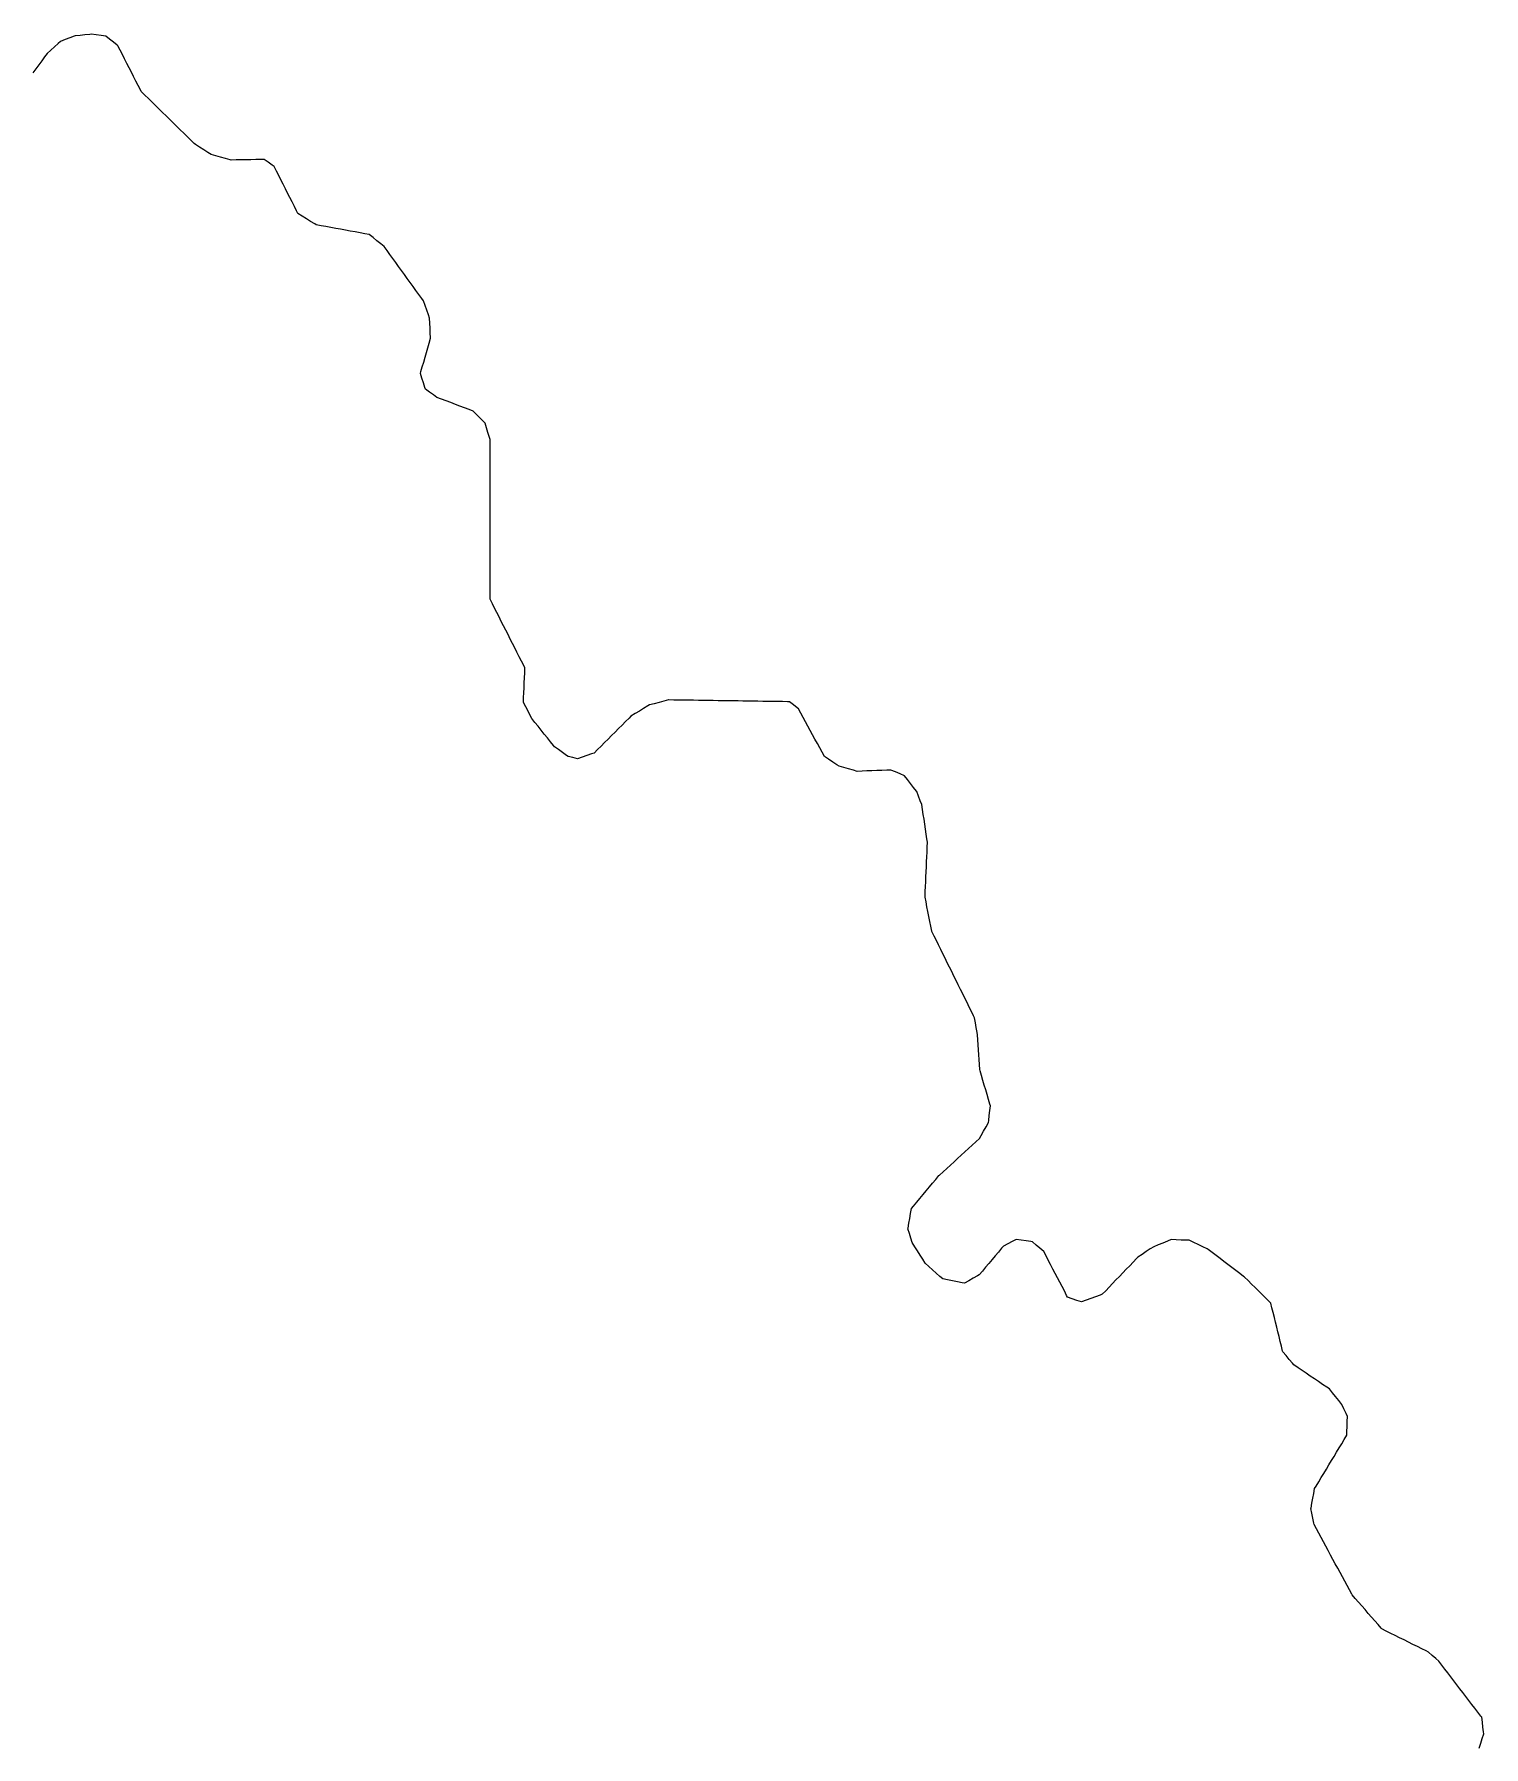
# Model space of a CAD drawing. Header units: millimetres. Extents: x 2 to 766, y 7 to 1390.
# Drawn here: x 398.4 to 691.2, y 1044.5 to 1390.3 of the extents above; entities that cross this region are included whole.
import ezdxf

# ---------------------------------------------------------------- set-up
doc = ezdxf.new("R2010")
doc.units = ezdxf.units.MM
doc.layers.add('ALL_ISLANDS', color=7, linetype='Continuous')
doc.layers.add('OUTLINE_ISLAND_01', color=7, linetype='Continuous')

msp = doc.modelspace()

# ---------------------------------------------------------------- linework, layer by layer
at = {"layer": 'ALL_ISLANDS'}
msp.add_lwpolyline([(690.244, 1044.192), (690.5532, 1045.143), (690.8623, 1046.094), (691.1714, 1047.045), (691.1249, 1047.4387), (691.0074, 1048.4318), (690.8899, 1049.4249), (690.7724, 1050.4179), (690.61, 1050.6292), (690.0007, 1051.4221), (689.3914, 1052.2151), (688.7821, 1053.008), (688.1727, 1053.8009), (687.5634, 1054.5938), (686.9541, 1055.3868), (686.3448, 1056.1797), (685.7355, 1056.9726), (685.1261, 1057.7655), (684.5168, 1058.5585), (683.9075, 1059.3514), (683.2982, 1060.1443), (682.6889, 1060.9372), (682.0796, 1061.7302), (681.4862, 1062.2523), (680.7355, 1062.9129), (679.9848, 1063.5736), (679.5482, 1063.7909), (678.653, 1064.2366), (677.7578, 1064.6823), (676.8626, 1065.1279), (675.9674, 1065.5736), (675.0722, 1066.0193), (674.177, 1066.465), (673.2818, 1066.9106), (672.3866, 1067.3563), (671.4914, 1067.802), (670.5962, 1068.2477), (670.4809, 1068.3799), (669.8237, 1069.1337), (669.1666, 1069.8875), (668.5095, 1070.6412), (667.8523, 1071.395), (667.1952, 1072.1488), (666.538, 1072.9026), (665.8809, 1073.6563), (665.2238, 1074.4101), (664.5666, 1075.1639), (664.5163, 1075.2572), (664.0413, 1076.1372), (663.5664, 1077.0173), (663.0915, 1077.8973), (662.6166, 1078.7773), (662.1416, 1079.6573), (661.6667, 1080.5374), (661.1918, 1081.4174), (660.7169, 1082.2974), (660.242, 1083.1774), (659.767, 1084.0575), (659.2921, 1084.9375), (658.8172, 1085.8175), (658.3423, 1086.6975), (657.8673, 1087.5776), (657.3924, 1088.4576), (656.9175, 1089.3376), (656.8568, 1089.6391), (656.6594, 1090.6194), (656.4621, 1091.5997), (656.2647, 1092.5801), (656.2809, 1092.6663), (656.4649, 1093.6492), (656.6488, 1094.6321), (656.8328, 1095.615), (657.0168, 1096.598), (657.3211, 1097.1024), (657.8376, 1097.9587), (658.3541, 1098.815), (658.8706, 1099.6713), (659.3871, 1100.5276), (659.9036, 1101.3839), (660.4201, 1102.2402), (660.9366, 1103.0965), (661.4531, 1103.9528), (661.9696, 1104.809), (662.4861, 1105.6653), (663.0026, 1106.5216), (663.5191, 1107.3779), (663.5423, 1108.1371), (663.5728, 1109.1367), (663.6033, 1110.1362), (663.6338, 1111.1357), (663.351, 1111.7635), (662.9402, 1112.6753), (662.5295, 1113.587), (662.5099, 1113.6112), (661.8815, 1114.389), (661.253, 1115.1669), (660.6245, 1115.9447), (659.9961, 1116.7225), (659.4523, 1117.0898), (658.6237, 1117.6496), (657.7951, 1118.2094), (656.9664, 1118.7692), (656.1378, 1119.3289), (655.3091, 1119.8887), (654.4805, 1120.4485), (653.6518, 1121.0083), (652.8232, 1121.568), (652.5168, 1121.9329), (651.8736, 1122.6986), (651.2305, 1123.4644), (650.5873, 1124.2301), (650.5525, 1124.3714), (650.3129, 1125.3423), (650.0734, 1126.3132), (649.8338, 1127.284), (649.5943, 1128.2549), (649.3547, 1129.2258), (649.1152, 1130.1967), (648.8756, 1131.1676), (648.6361, 1132.1385), (648.3965, 1133.1093), (648.157, 1134.0802), (647.8454, 1134.3869), (647.1327, 1135.0883), (646.42, 1135.7898), (645.7073, 1136.4912), (644.9946, 1137.1927), (644.2819, 1137.8942), (643.5692, 1138.5956), (642.8565, 1139.2971), (642.6699, 1139.44), (641.8761, 1140.0481), (641.0823, 1140.6563), (640.2884, 1141.2644), (639.4946, 1141.8726), (638.7008, 1142.4807), (637.9069, 1143.0889), (637.1131, 1143.697), (636.3193, 1144.3051), (635.5255, 1144.9133), (635.3107, 1145.016), (634.4084, 1145.4472), (633.5062, 1145.8784), (632.604, 1146.3097), (631.7017, 1146.7409), (631.0441, 1146.7662), (630.0448, 1146.8046), (629.0456, 1146.843), (628.0463, 1146.8814), (627.287, 1146.5732), (626.3604, 1146.1972), (625.4338, 1145.8211), (624.5072, 1145.4451), (623.8228, 1144.997), (622.9862, 1144.4492), (622.1496, 1143.9014), (621.3129, 1143.3536), (621.036, 1143.0645), (620.3442, 1142.3424), (619.6524, 1141.6203), (618.9605, 1140.8983), (618.2687, 1140.1762), (617.5769, 1139.4541), (616.8851, 1138.732), (616.1933, 1138.0099), (615.5015, 1137.2878), (614.8097, 1136.5657), (614.1179, 1135.8437), (613.6695, 1135.6788), (612.7309, 1135.3338), (611.7923, 1134.9888), (610.8537, 1134.6438), (609.9151, 1134.2988), (608.9919, 1134.6177), (608.0466, 1134.9441), (607.1014, 1135.2706), (606.9166, 1135.6249), (606.4542, 1136.5116), (605.9918, 1137.3982), (605.5294, 1138.2849), (605.067, 1139.1716), (604.6046, 1140.0582), (604.1421, 1140.9449), (603.6797, 1141.8315), (603.2173, 1142.7182), (602.7549, 1143.6049), (602.2925, 1144.4915), (602.2912, 1144.4927), (601.53, 1145.1412), (600.7688, 1145.7897), (600.0076, 1146.4382), (599.7043, 1146.4786), (598.713, 1146.6105), (597.7218, 1146.7423), (596.7305, 1146.8742), (595.9341, 1146.4715), (595.0416, 1146.0204), (594.1492, 1145.5692), (593.78, 1145.1306), (593.136, 1144.3655), (592.4921, 1143.6005), (591.8481, 1142.8354), (591.2041, 1142.0704), (590.5601, 1141.3053), (589.9162, 1140.5403), (589.2722, 1139.7752), (588.9101, 1139.5667), (588.0436, 1139.0677), (587.177, 1138.5686), (586.3105, 1138.0695), (585.8239, 1138.1665), (584.8432, 1138.3621), (583.8625, 1138.5576), (582.8818, 1138.7532), (581.9011, 1138.9487), (581.3301, 1139.464), (580.5878, 1140.1341), (579.8455, 1140.8041), (579.1031, 1141.4741), (578.3608, 1142.1442), (577.8523, 1142.9331), (577.3105, 1143.7737), (576.7688, 1144.6142), (576.227, 1145.4548), (575.6853, 1146.2953), (575.4327, 1147.1527), (575.1501, 1148.112), (574.8676, 1149.0712), (574.8888, 1149.1931), (575.0603, 1150.1783), (575.2317, 1151.1635), (575.4032, 1152.1487), (575.5747, 1153.1339), (576.015, 1153.6652), (576.6532, 1154.4352), (577.2913, 1155.2051), (577.9294, 1155.975), (578.5675, 1156.7449), (579.2057, 1157.5149), (579.8438, 1158.2848), (580.4819, 1159.0547), (581.12, 1159.8247), (581.2166, 1159.913), (581.9547, 1160.5877), (582.6928, 1161.2624), (583.4309, 1161.9371), (584.1689, 1162.6118), (584.907, 1163.2866), (585.6451, 1163.9613), (586.3832, 1164.636), (587.1212, 1165.3107), (587.8593, 1165.9854), (588.5974, 1166.6602), (589.3355, 1167.3349), (589.6677, 1167.932), (590.1539, 1168.8059), (590.6401, 1169.6797), (591.1263, 1170.5536), (591.1715, 1170.9534), (591.284, 1171.9471), (591.3965, 1172.9407), (591.509, 1173.9344), (591.4167, 1174.2479), (591.134, 1175.2071), (590.8514, 1176.1664), (590.5687, 1177.1256), (590.2861, 1178.0848), (590.0034, 1179.044), (589.7208, 1180.0033), (589.4381, 1180.9625), (589.419, 1181.2369), (589.3493, 1182.2344), (589.2797, 1183.232), (589.2101, 1184.2296), (589.1405, 1185.2272), (589.0709, 1186.2247), (589.0013, 1187.2223), (588.9317, 1188.2199), (588.8441, 1188.7184), (588.671, 1189.7033), (588.498, 1190.6882), (588.325, 1191.6732), (588.1367, 1192.0538), (587.6935, 1192.9502), (587.2502, 1193.8466), (586.8069, 1194.743), (586.3636, 1195.6393), (585.9203, 1196.5357), (585.4771, 1197.4321), (585.0338, 1198.3285), (584.5905, 1199.2249), (584.1472, 1200.1213), (583.704, 1201.0176), (583.2607, 1201.914), (582.8174, 1202.8104), (582.3741, 1203.7068), (581.9309, 1204.6032), (581.4876, 1205.4996), (581.0443, 1206.396), (580.601, 1207.2923), (580.1577, 1208.1887), (579.7145, 1209.0851), (579.6915, 1209.1999), (579.4957, 1210.1805), (579.2998, 1211.1612), (579.1039, 1212.1418), (578.9081, 1213.1224), (578.7122, 1214.1031), (578.5163, 1215.0837), (578.3205, 1216.0643), (578.3255, 1216.1802), (578.369, 1217.1792), (578.4126, 1218.1783), (578.4561, 1219.1773), (578.4996, 1220.1764), (578.5431, 1221.1754), (578.5866, 1222.1745), (578.6302, 1223.1735), (578.6737, 1224.1726), (578.7172, 1225.1717), (578.7607, 1226.1707), (578.8042, 1227.1698), (578.7068, 1227.8187), (578.5584, 1228.8076), (578.41, 1229.7966), (578.2615, 1230.7855), (578.1131, 1231.7744), (577.9647, 1232.7633), (577.8162, 1233.7523), (577.6678, 1234.7412), (577.3653, 1235.52), (577.0032, 1236.4521), (576.6411, 1237.3843), (576.606, 1237.4292), (575.9902, 1238.2171), (575.3743, 1239.0049), (574.7585, 1239.7928), (574.1427, 1240.5807), (573.2605, 1240.951), (572.3384, 1241.3381), (571.4164, 1241.7252), (570.5859, 1241.6933), (569.5867, 1241.6549), (568.5874, 1241.6165), (567.5882, 1241.5781), (566.5889, 1241.5397), (565.5896, 1241.5013), (564.5904, 1241.4629), (563.8372, 1241.6785), (562.8758, 1241.9536), (561.9144, 1242.2287), (560.953, 1242.5038), (560.5007, 1242.7986), (559.663, 1243.3447), (558.8252, 1243.8908), (557.9875, 1244.4368), (557.9866, 1244.4384), (557.5125, 1245.3189), (557.0384, 1246.1994), (556.5643, 1247.0798), (556.0902, 1247.9603), (555.6161, 1248.8408), (555.142, 1249.7213), (554.6679, 1250.6017), (554.1938, 1251.4822), (553.7197, 1252.3627), (553.2456, 1253.2431), (552.7715, 1254.1236), (552.5183, 1254.3159), (551.7219, 1254.9207), (550.9255, 1255.5255), (550.5446, 1255.5311), (549.5447, 1255.5459), (548.5449, 1255.5606), (547.545, 1255.5754), (546.5451, 1255.5902), (545.5452, 1255.6049), (544.5453, 1255.6197), (543.5454, 1255.6345), (542.5455, 1255.6492), (541.5456, 1255.664), (540.5457, 1255.6788), (539.5458, 1255.6935), (538.5459, 1255.7083), (537.5461, 1255.7231), (536.5462, 1255.7378), (535.5463, 1255.7526), (534.5464, 1255.7674), (533.5465, 1255.7821), (532.5466, 1255.7969), (531.5467, 1255.8117), (530.5468, 1255.8264), (529.5469, 1255.8412), (528.547, 1255.856), (527.5471, 1255.8707), (526.5473, 1255.8855), (526.5222, 1255.879), (525.554, 1255.6292), (524.5857, 1255.3794), (523.6174, 1255.1296), (522.6491, 1254.8798), (522.3268, 1254.6841), (521.4719, 1254.1652), (520.6171, 1253.6464), (519.7622, 1253.1275), (518.9074, 1252.6086), (518.5223, 1252.2228), (517.8159, 1251.515), (517.1095, 1250.8072), (516.403, 1250.0994), (515.6966, 1249.3916), (514.9902, 1248.6838), (514.2838, 1247.976), (513.5774, 1247.2682), (512.8709, 1246.5604), (512.1645, 1245.8526), (511.4581, 1245.1448), (510.9553, 1244.9693), (510.0112, 1244.6397), (509.067, 1244.3102), (508.1229, 1243.9806), (507.1745, 1244.2292), (506.2072, 1244.4829), (505.9162, 1244.6892), (505.1005, 1245.2676), (504.2847, 1245.846), (503.469, 1246.4244), (503.2816, 1246.658), (502.6559, 1247.4381), (502.0303, 1248.2181), (501.4046, 1248.9982), (500.7789, 1249.7783), (500.1533, 1250.5584), (499.5276, 1251.3385), (498.9019, 1252.1186), (498.5892, 1252.7161), (498.1255, 1253.6021), (497.6618, 1254.4881), (497.198, 1255.374), (497.2407, 1256.3484), (497.2844, 1257.3474), (497.3281, 1258.3464), (497.3719, 1259.3455), (497.4156, 1260.3445), (497.4593, 1261.3436), (497.503, 1262.3426), (497.252, 1262.8383), (496.8001, 1263.7304), (496.3483, 1264.6225), (495.8965, 1265.5146), (495.4446, 1266.4067), (494.9928, 1267.2988), (494.5409, 1268.1909), (494.0891, 1269.083), (493.6373, 1269.9751), (493.1854, 1270.8672), (492.7336, 1271.7593), (492.2817, 1272.6514), (491.8299, 1273.5435), (491.378, 1274.4356), (490.9262, 1275.3277), (490.4744, 1276.2198), (490.4743, 1276.4618), (490.4741, 1277.4618), (490.4739, 1278.4618), (490.4737, 1279.4618), (490.4735, 1280.4618), (490.4733, 1281.4618), (490.4731, 1282.4618), (490.4729, 1283.4618), (490.4727, 1284.4618), (490.4725, 1285.4618), (490.4723, 1286.4618), (490.4721, 1287.4618), (490.4719, 1288.4618), (490.4717, 1289.4618), (490.4715, 1290.4618), (490.4713, 1291.4618), (490.4711, 1292.4618), (490.4709, 1293.4618), (490.4707, 1294.4618), (490.4705, 1295.4618), (490.4703, 1296.4618), (490.4701, 1297.4618), (490.4699, 1298.4618), (490.4697, 1299.4618), (490.4695, 1300.4618), (490.4693, 1301.4618), (490.4691, 1302.4618), (490.4689, 1303.4618), (490.4687, 1304.4618), (490.4685, 1305.4618), (490.4683, 1306.4618), (490.4681, 1307.4618), (490.4679, 1308.4618), (490.3274, 1308.9248), (490.0371, 1309.8817), (489.7468, 1310.8386), (489.4564, 1311.7955), (489.1522, 1312.1048), (488.4509, 1312.8176), (487.7495, 1313.5305), (487.0482, 1314.2433), (486.2553, 1314.5391), (485.3183, 1314.8886), (484.3814, 1315.2381), (483.4444, 1315.5876), (482.5075, 1315.9371), (481.5706, 1316.2866), (480.6336, 1316.6361), (479.6967, 1316.9856), (479.0158, 1317.483), (478.2083, 1318.0729), (477.4008, 1318.6628), (477.2985, 1318.9799), (476.9915, 1319.9316), (476.6846, 1320.8833), (476.3776, 1321.8351), (476.4872, 1322.2096), (476.7681, 1323.1694), (477.0489, 1324.1292), (477.3297, 1325.0889), (477.6106, 1326.0487), (477.8914, 1327.0084), (478.1722, 1327.9682), (478.453, 1328.928), (478.4483, 1329.0129), (478.3923, 1330.0113), (478.3363, 1331.0098), (478.2804, 1332.0082), (478.2244, 1333.0066), (478.0002, 1333.641), (477.667, 1334.5838), (477.3338, 1335.5267), (477.0006, 1336.4695), (476.6583, 1336.9442), (476.0735, 1337.7554), (475.4886, 1338.5665), (474.9038, 1339.3777), (474.319, 1340.1888), (473.7341, 1341), (473.1493, 1341.8111), (472.5644, 1342.6223), (471.9796, 1343.4334), (471.3948, 1344.2446), (470.8099, 1345.0557), (470.2251, 1345.8669), (469.6402, 1346.678), (469.0554, 1347.4892), (468.3898, 1348.0182), (467.607, 1348.6405), (466.8242, 1349.2628), (466.0414, 1349.885), (465.1799, 1350.0439), (464.1964, 1350.2252), (463.213, 1350.4065), (462.2296, 1350.5878), (461.2462, 1350.7692), (460.2627, 1350.9505), (459.2793, 1351.1318), (458.2959, 1351.3131), (457.3125, 1351.4944), (456.329, 1351.6757), (455.3456, 1351.8571), (455.0614, 1352.0321), (454.2099, 1352.5565), (453.3584, 1353.0809), (452.5069, 1353.6053), (451.6554, 1354.1297), (451.376, 1354.6822), (450.9248, 1355.5746), (450.4735, 1356.467), (450.0222, 1357.3594), (449.571, 1358.2517), (449.1197, 1359.1441), (448.6684, 1360.0365), (448.2172, 1360.9289), (447.7659, 1361.8213), (447.3147, 1362.7137), (446.8634, 1363.6061), (446.4768, 1363.888), (445.6688, 1364.4771), (444.8607, 1365.0663), (444.1682, 1365.0519), (443.1684, 1365.0312), (442.1686, 1365.0105), (441.1688, 1364.9897), (440.1691, 1364.969), (439.1693, 1364.9483), (438.1695, 1364.9275), (437.9569, 1364.9847), (436.9913, 1365.2447), (436.0257, 1365.5047), (435.0601, 1365.7647), (434.0945, 1366.0247), (433.4553, 1366.4352), (432.6138, 1366.9755), (431.7724, 1367.5158), (430.9309, 1368.0561), (430.7226, 1368.2606), (430.0088, 1368.9609), (429.295, 1369.6613), (428.5812, 1370.3617), (427.8674, 1371.062), (427.1536, 1371.7624), (426.4399, 1372.4628), (425.7261, 1373.1631), (425.0123, 1373.8635), (424.2985, 1374.5639), (423.5847, 1375.2642), (422.8709, 1375.9646), (422.1572, 1376.665), (421.4434, 1377.3653), (420.7296, 1378.0657), (420.0158, 1378.7661), (419.8346, 1379.1189), (419.3778, 1380.0084), (418.921, 1380.898), (418.4642, 1381.7875), (418.0074, 1382.6771), (417.5505, 1383.5667), (417.0937, 1384.4562), (416.6369, 1385.3458), (416.1801, 1386.2353), (415.7232, 1387.1249), (415.2664, 1388.0144), (415.1427, 1388.1136), (414.3625, 1388.7391), (413.5823, 1389.3647), (412.8664, 1389.9387), (411.8755, 1390.0738), (410.8847, 1390.2089), (409.8939, 1390.3441), (409.6247, 1390.3173), (408.6296, 1390.2185), (407.6345, 1390.1197), (406.6394, 1390.0209), (406.4819, 1389.9617), (405.5459, 1389.6099), (404.6098, 1389.2581), (403.6737, 1388.9063), (403.2361, 1388.5069), (402.4976, 1387.8327), (401.7591, 1387.1585), (401.0205, 1386.4842), (400.4915, 1385.7663), (399.8984, 1384.9612), (399.3052, 1384.1561), (398.712, 1383.3511), (398.1188, 1382.546)], dxfattribs=at)
at = {"layer": 'OUTLINE_ISLAND_01'}
msp.add_lwpolyline([(690.244, 1044.192), (690.5532, 1045.143), (690.8623, 1046.094), (691.1714, 1047.045), (691.1249, 1047.4387), (691.0074, 1048.4318), (690.8899, 1049.4249), (690.7724, 1050.4179), (690.61, 1050.6292), (690.0007, 1051.4221), (689.3914, 1052.2151), (688.7821, 1053.008), (688.1727, 1053.8009), (687.5634, 1054.5938), (686.9541, 1055.3868), (686.3448, 1056.1797), (685.7355, 1056.9726), (685.1261, 1057.7655), (684.5168, 1058.5585), (683.9075, 1059.3514), (683.2982, 1060.1443), (682.6889, 1060.9372), (682.0796, 1061.7302), (681.4862, 1062.2523), (680.7355, 1062.9129), (679.9848, 1063.5736), (679.5482, 1063.7909), (678.653, 1064.2366), (677.7578, 1064.6823), (676.8626, 1065.1279), (675.9674, 1065.5736), (675.0722, 1066.0193), (674.177, 1066.465), (673.2818, 1066.9106), (672.3866, 1067.3563), (671.4914, 1067.802), (670.5962, 1068.2477), (670.4809, 1068.3799), (669.8237, 1069.1337), (669.1666, 1069.8875), (668.5095, 1070.6412), (667.8523, 1071.395), (667.1952, 1072.1488), (666.538, 1072.9026), (665.8809, 1073.6563), (665.2238, 1074.4101), (664.5666, 1075.1639), (664.5163, 1075.2572), (664.0413, 1076.1372), (663.5664, 1077.0173), (663.0915, 1077.8973), (662.6166, 1078.7773), (662.1416, 1079.6573), (661.6667, 1080.5374), (661.1918, 1081.4174), (660.7169, 1082.2974), (660.242, 1083.1774), (659.767, 1084.0575), (659.2921, 1084.9375), (658.8172, 1085.8175), (658.3423, 1086.6975), (657.8673, 1087.5776), (657.3924, 1088.4576), (656.9175, 1089.3376), (656.8568, 1089.6391), (656.6594, 1090.6194), (656.4621, 1091.5997), (656.2647, 1092.5801), (656.2809, 1092.6663), (656.4649, 1093.6492), (656.6488, 1094.6321), (656.8328, 1095.615), (657.0168, 1096.598), (657.3211, 1097.1024), (657.8376, 1097.9587), (658.3541, 1098.815), (658.8706, 1099.6713), (659.3871, 1100.5276), (659.9036, 1101.3839), (660.4201, 1102.2402), (660.9366, 1103.0965), (661.4531, 1103.9528), (661.9696, 1104.809), (662.4861, 1105.6653), (663.0026, 1106.5216), (663.5191, 1107.3779), (663.5423, 1108.1371), (663.5728, 1109.1367), (663.6033, 1110.1362), (663.6338, 1111.1357), (663.351, 1111.7635), (662.9402, 1112.6753), (662.5295, 1113.587), (662.5099, 1113.6112), (661.8815, 1114.389), (661.253, 1115.1669), (660.6245, 1115.9447), (659.9961, 1116.7225), (659.4523, 1117.0898), (658.6237, 1117.6496), (657.7951, 1118.2094), (656.9664, 1118.7692), (656.1378, 1119.3289), (655.3091, 1119.8887), (654.4805, 1120.4485), (653.6518, 1121.0083), (652.8232, 1121.568), (652.5168, 1121.9329), (651.8736, 1122.6986), (651.2305, 1123.4644), (650.5873, 1124.2301), (650.5525, 1124.3714), (650.3129, 1125.3423), (650.0734, 1126.3132), (649.8338, 1127.284), (649.5943, 1128.2549), (649.3547, 1129.2258), (649.1152, 1130.1967), (648.8756, 1131.1676), (648.6361, 1132.1385), (648.3965, 1133.1093), (648.157, 1134.0802), (647.8454, 1134.3869), (647.1327, 1135.0883), (646.42, 1135.7898), (645.7073, 1136.4912), (644.9946, 1137.1927), (644.2819, 1137.8942), (643.5692, 1138.5956), (642.8565, 1139.2971), (642.6699, 1139.44), (641.8761, 1140.0481), (641.0823, 1140.6563), (640.2884, 1141.2644), (639.4946, 1141.8726), (638.7008, 1142.4807), (637.9069, 1143.0889), (637.1131, 1143.697), (636.3193, 1144.3051), (635.5255, 1144.9133), (635.3107, 1145.016), (634.4084, 1145.4472), (633.5062, 1145.8784), (632.604, 1146.3097), (631.7017, 1146.7409), (631.0441, 1146.7662), (630.0448, 1146.8046), (629.0456, 1146.843), (628.0463, 1146.8814), (627.287, 1146.5732), (626.3604, 1146.1972), (625.4338, 1145.8211), (624.5072, 1145.4451), (623.8228, 1144.997), (622.9862, 1144.4492), (622.1496, 1143.9014), (621.3129, 1143.3536), (621.036, 1143.0645), (620.3442, 1142.3424), (619.6524, 1141.6203), (618.9605, 1140.8983), (618.2687, 1140.1762), (617.5769, 1139.4541), (616.8851, 1138.732), (616.1933, 1138.0099), (615.5015, 1137.2878), (614.8097, 1136.5657), (614.1179, 1135.8437), (613.6695, 1135.6788), (612.7309, 1135.3338), (611.7923, 1134.9888), (610.8537, 1134.6438), (609.9151, 1134.2988), (608.9919, 1134.6177), (608.0466, 1134.9441), (607.1014, 1135.2706), (606.9166, 1135.6249), (606.4542, 1136.5116), (605.9918, 1137.3982), (605.5294, 1138.2849), (605.067, 1139.1716), (604.6046, 1140.0582), (604.1421, 1140.9449), (603.6797, 1141.8315), (603.2173, 1142.7182), (602.7549, 1143.6049), (602.2925, 1144.4915), (602.2912, 1144.4927), (601.53, 1145.1412), (600.7688, 1145.7897), (600.0076, 1146.4382), (599.7043, 1146.4786), (598.713, 1146.6105), (597.7218, 1146.7423), (596.7305, 1146.8742), (595.9341, 1146.4715), (595.0416, 1146.0204), (594.1492, 1145.5692), (593.78, 1145.1306), (593.136, 1144.3655), (592.4921, 1143.6005), (591.8481, 1142.8354), (591.2041, 1142.0704), (590.5601, 1141.3053), (589.9162, 1140.5403), (589.2722, 1139.7752), (588.9101, 1139.5667), (588.0436, 1139.0677), (587.177, 1138.5686), (586.3105, 1138.0695), (585.8239, 1138.1665), (584.8432, 1138.3621), (583.8625, 1138.5576), (582.8818, 1138.7532), (581.9011, 1138.9487), (581.3301, 1139.464), (580.5878, 1140.1341), (579.8455, 1140.8041), (579.1031, 1141.4741), (578.3608, 1142.1442), (577.8523, 1142.9331), (577.3105, 1143.7737), (576.7688, 1144.6142), (576.227, 1145.4548), (575.6853, 1146.2953), (575.4327, 1147.1527), (575.1501, 1148.112), (574.8676, 1149.0712), (574.8888, 1149.1931), (575.0603, 1150.1783), (575.2317, 1151.1635), (575.4032, 1152.1487), (575.5747, 1153.1339), (576.015, 1153.6652), (576.6532, 1154.4352), (577.2913, 1155.2051), (577.9294, 1155.975), (578.5675, 1156.7449), (579.2057, 1157.5149), (579.8438, 1158.2848), (580.4819, 1159.0547), (581.12, 1159.8247), (581.2166, 1159.913), (581.9547, 1160.5877), (582.6928, 1161.2624), (583.4309, 1161.9371), (584.1689, 1162.6118), (584.907, 1163.2866), (585.6451, 1163.9613), (586.3832, 1164.636), (587.1212, 1165.3107), (587.8593, 1165.9854), (588.5974, 1166.6602), (589.3355, 1167.3349), (589.6677, 1167.932), (590.1539, 1168.8059), (590.6401, 1169.6797), (591.1263, 1170.5536), (591.1715, 1170.9534), (591.284, 1171.9471), (591.3965, 1172.9407), (591.509, 1173.9344), (591.4167, 1174.2479), (591.134, 1175.2071), (590.8514, 1176.1664), (590.5687, 1177.1256), (590.2861, 1178.0848), (590.0034, 1179.044), (589.7208, 1180.0033), (589.4381, 1180.9625), (589.419, 1181.2369), (589.3493, 1182.2344), (589.2797, 1183.232), (589.2101, 1184.2296), (589.1405, 1185.2272), (589.0709, 1186.2247), (589.0013, 1187.2223), (588.9317, 1188.2199), (588.8441, 1188.7184), (588.671, 1189.7033), (588.498, 1190.6882), (588.325, 1191.6732), (588.1367, 1192.0538), (587.6935, 1192.9502), (587.2502, 1193.8466), (586.8069, 1194.743), (586.3636, 1195.6393), (585.9203, 1196.5357), (585.4771, 1197.4321), (585.0338, 1198.3285), (584.5905, 1199.2249), (584.1472, 1200.1213), (583.704, 1201.0176), (583.2607, 1201.914), (582.8174, 1202.8104), (582.3741, 1203.7068), (581.9309, 1204.6032), (581.4876, 1205.4996), (581.0443, 1206.396), (580.601, 1207.2923), (580.1577, 1208.1887), (579.7145, 1209.0851), (579.6915, 1209.1999), (579.4957, 1210.1805), (579.2998, 1211.1612), (579.1039, 1212.1418), (578.9081, 1213.1224), (578.7122, 1214.1031), (578.5163, 1215.0837), (578.3205, 1216.0643), (578.3255, 1216.1802), (578.369, 1217.1792), (578.4126, 1218.1783), (578.4561, 1219.1773), (578.4996, 1220.1764), (578.5431, 1221.1754), (578.5866, 1222.1745), (578.6302, 1223.1735), (578.6737, 1224.1726), (578.7172, 1225.1717), (578.7607, 1226.1707), (578.8042, 1227.1698), (578.7068, 1227.8187), (578.5584, 1228.8076), (578.41, 1229.7966), (578.2615, 1230.7855), (578.1131, 1231.7744), (577.9647, 1232.7633), (577.8162, 1233.7523), (577.6678, 1234.7412), (577.3653, 1235.52), (577.0032, 1236.4521), (576.6411, 1237.3843), (576.606, 1237.4292), (575.9902, 1238.2171), (575.3743, 1239.0049), (574.7585, 1239.7928), (574.1427, 1240.5807), (573.2605, 1240.951), (572.3384, 1241.3381), (571.4164, 1241.7252), (570.5859, 1241.6933), (569.5867, 1241.6549), (568.5874, 1241.6165), (567.5882, 1241.5781), (566.5889, 1241.5397), (565.5896, 1241.5013), (564.5904, 1241.4629), (563.8372, 1241.6785), (562.8758, 1241.9536), (561.9144, 1242.2287), (560.953, 1242.5038), (560.5007, 1242.7986), (559.663, 1243.3447), (558.8252, 1243.8908), (557.9875, 1244.4368), (557.9866, 1244.4384), (557.5125, 1245.3189), (557.0384, 1246.1994), (556.5643, 1247.0798), (556.0902, 1247.9603), (555.6161, 1248.8408), (555.142, 1249.7213), (554.6679, 1250.6017), (554.1938, 1251.4822), (553.7197, 1252.3627), (553.2456, 1253.2431), (552.7715, 1254.1236), (552.5183, 1254.3159), (551.7219, 1254.9207), (550.9255, 1255.5255), (550.5446, 1255.5311), (549.5447, 1255.5459), (548.5449, 1255.5606), (547.545, 1255.5754), (546.5451, 1255.5902), (545.5452, 1255.6049), (544.5453, 1255.6197), (543.5454, 1255.6345), (542.5455, 1255.6492), (541.5456, 1255.664), (540.5457, 1255.6788), (539.5458, 1255.6935), (538.5459, 1255.7083), (537.5461, 1255.7231), (536.5462, 1255.7378), (535.5463, 1255.7526), (534.5464, 1255.7674), (533.5465, 1255.7821), (532.5466, 1255.7969), (531.5467, 1255.8117), (530.5468, 1255.8264), (529.5469, 1255.8412), (528.547, 1255.856), (527.5471, 1255.8707), (526.5473, 1255.8855), (526.5222, 1255.879), (525.554, 1255.6292), (524.5857, 1255.3794), (523.6174, 1255.1296), (522.6491, 1254.8798), (522.3268, 1254.6841), (521.4719, 1254.1652), (520.6171, 1253.6464), (519.7622, 1253.1275), (518.9074, 1252.6086), (518.5223, 1252.2228), (517.8159, 1251.515), (517.1095, 1250.8072), (516.403, 1250.0994), (515.6966, 1249.3916), (514.9902, 1248.6838), (514.2838, 1247.976), (513.5774, 1247.2682), (512.8709, 1246.5604), (512.1645, 1245.8526), (511.4581, 1245.1448), (510.9553, 1244.9693), (510.0112, 1244.6397), (509.067, 1244.3102), (508.1229, 1243.9806), (507.1745, 1244.2292), (506.2072, 1244.4829), (505.9162, 1244.6892), (505.1005, 1245.2676), (504.2847, 1245.846), (503.469, 1246.4244), (503.2816, 1246.658), (502.6559, 1247.4381), (502.0303, 1248.2181), (501.4046, 1248.9982), (500.7789, 1249.7783), (500.1533, 1250.5584), (499.5276, 1251.3385), (498.9019, 1252.1186), (498.5892, 1252.7161), (498.1255, 1253.6021), (497.6618, 1254.4881), (497.198, 1255.374), (497.2407, 1256.3484), (497.2844, 1257.3474), (497.3281, 1258.3464), (497.3719, 1259.3455), (497.4156, 1260.3445), (497.4593, 1261.3436), (497.503, 1262.3426), (497.252, 1262.8383), (496.8001, 1263.7304), (496.3483, 1264.6225), (495.8965, 1265.5146), (495.4446, 1266.4067), (494.9928, 1267.2988), (494.5409, 1268.1909), (494.0891, 1269.083), (493.6373, 1269.9751), (493.1854, 1270.8672), (492.7336, 1271.7593), (492.2817, 1272.6514), (491.8299, 1273.5435), (491.378, 1274.4356), (490.9262, 1275.3277), (490.4744, 1276.2198), (490.4743, 1276.4618), (490.4741, 1277.4618), (490.4739, 1278.4618), (490.4737, 1279.4618), (490.4735, 1280.4618), (490.4733, 1281.4618), (490.4731, 1282.4618), (490.4729, 1283.4618), (490.4727, 1284.4618), (490.4725, 1285.4618), (490.4723, 1286.4618), (490.4721, 1287.4618), (490.4719, 1288.4618), (490.4717, 1289.4618), (490.4715, 1290.4618), (490.4713, 1291.4618), (490.4711, 1292.4618), (490.4709, 1293.4618), (490.4707, 1294.4618), (490.4705, 1295.4618), (490.4703, 1296.4618), (490.4701, 1297.4618), (490.4699, 1298.4618), (490.4697, 1299.4618), (490.4695, 1300.4618), (490.4693, 1301.4618), (490.4691, 1302.4618), (490.4689, 1303.4618), (490.4687, 1304.4618), (490.4685, 1305.4618), (490.4683, 1306.4618), (490.4681, 1307.4618), (490.4679, 1308.4618), (490.3274, 1308.9248), (490.0371, 1309.8817), (489.7468, 1310.8386), (489.4564, 1311.7955), (489.1522, 1312.1048), (488.4509, 1312.8176), (487.7495, 1313.5305), (487.0482, 1314.2433), (486.2553, 1314.5391), (485.3183, 1314.8886), (484.3814, 1315.2381), (483.4444, 1315.5876), (482.5075, 1315.9371), (481.5706, 1316.2866), (480.6336, 1316.6361), (479.6967, 1316.9856), (479.0158, 1317.483), (478.2083, 1318.0729), (477.4008, 1318.6628), (477.2985, 1318.9799), (476.9915, 1319.9316), (476.6846, 1320.8833), (476.3776, 1321.8351), (476.4872, 1322.2096), (476.7681, 1323.1694), (477.0489, 1324.1292), (477.3297, 1325.0889), (477.6106, 1326.0487), (477.8914, 1327.0084), (478.1722, 1327.9682), (478.453, 1328.928), (478.4483, 1329.0129), (478.3923, 1330.0113), (478.3363, 1331.0098), (478.2804, 1332.0082), (478.2244, 1333.0066), (478.0002, 1333.641), (477.667, 1334.5838), (477.3338, 1335.5267), (477.0006, 1336.4695), (476.6583, 1336.9442), (476.0735, 1337.7554), (475.4886, 1338.5665), (474.9038, 1339.3777), (474.319, 1340.1888), (473.7341, 1341), (473.1493, 1341.8111), (472.5644, 1342.6223), (471.9796, 1343.4334), (471.3948, 1344.2446), (470.8099, 1345.0557), (470.2251, 1345.8669), (469.6402, 1346.678), (469.0554, 1347.4892), (468.3898, 1348.0182), (467.607, 1348.6405), (466.8242, 1349.2628), (466.0414, 1349.885), (465.1799, 1350.0439), (464.1964, 1350.2252), (463.213, 1350.4065), (462.2296, 1350.5878), (461.2462, 1350.7692), (460.2627, 1350.9505), (459.2793, 1351.1318), (458.2959, 1351.3131), (457.3125, 1351.4944), (456.329, 1351.6757), (455.3456, 1351.8571), (455.0614, 1352.0321), (454.2099, 1352.5565), (453.3584, 1353.0809), (452.5069, 1353.6053), (451.6554, 1354.1297), (451.376, 1354.6822), (450.9248, 1355.5746), (450.4735, 1356.467), (450.0222, 1357.3594), (449.571, 1358.2517), (449.1197, 1359.1441), (448.6684, 1360.0365), (448.2172, 1360.9289), (447.7659, 1361.8213), (447.3147, 1362.7137), (446.8634, 1363.6061), (446.4768, 1363.888), (445.6688, 1364.4771), (444.8607, 1365.0663), (444.1682, 1365.0519), (443.1684, 1365.0312), (442.1686, 1365.0105), (441.1688, 1364.9897), (440.1691, 1364.969), (439.1693, 1364.9483), (438.1695, 1364.9275), (437.9569, 1364.9847), (436.9913, 1365.2447), (436.0257, 1365.5047), (435.0601, 1365.7647), (434.0945, 1366.0247), (433.4553, 1366.4352), (432.6138, 1366.9755), (431.7724, 1367.5158), (430.9309, 1368.0561), (430.7226, 1368.2606), (430.0088, 1368.9609), (429.295, 1369.6613), (428.5812, 1370.3617), (427.8674, 1371.062), (427.1536, 1371.7624), (426.4399, 1372.4628), (425.7261, 1373.1631), (425.0123, 1373.8635), (424.2985, 1374.5639), (423.5847, 1375.2642), (422.8709, 1375.9646), (422.1572, 1376.665), (421.4434, 1377.3653), (420.7296, 1378.0657), (420.0158, 1378.7661), (419.8346, 1379.1189), (419.3778, 1380.0084), (418.921, 1380.898), (418.4642, 1381.7875), (418.0074, 1382.6771), (417.5505, 1383.5667), (417.0937, 1384.4562), (416.6369, 1385.3458), (416.1801, 1386.2353), (415.7232, 1387.1249), (415.2664, 1388.0144), (415.1427, 1388.1136), (414.3625, 1388.7391), (413.5823, 1389.3647), (412.8664, 1389.9387), (411.8755, 1390.0738), (410.8847, 1390.2089), (409.8939, 1390.3441), (409.6247, 1390.3173), (408.6296, 1390.2185), (407.6345, 1390.1197), (406.6394, 1390.0209), (406.4819, 1389.9617), (405.5459, 1389.6099), (404.6098, 1389.2581), (403.6737, 1388.9063), (403.2361, 1388.5069), (402.4976, 1387.8327), (401.7591, 1387.1585), (401.0205, 1386.4842), (400.4915, 1385.7663), (399.8984, 1384.9612), (399.3052, 1384.1561), (398.712, 1383.3511), (398.1188, 1382.546)], dxfattribs=at)

doc.saveas('drawing.dxf')
